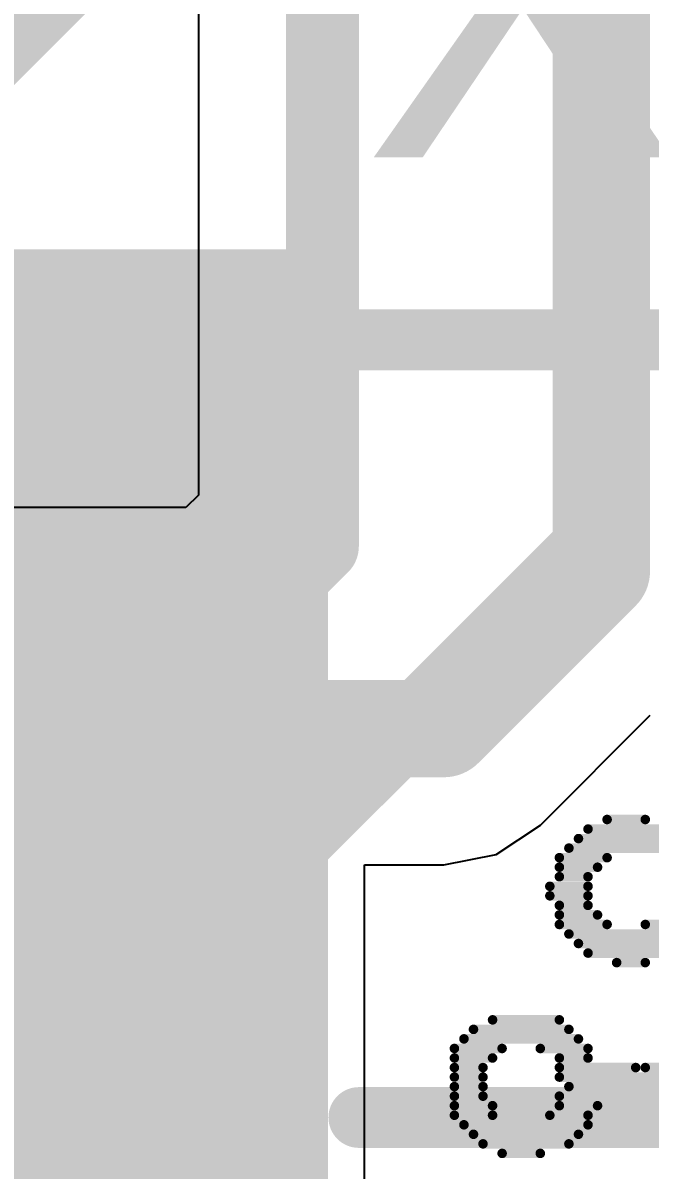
# Model space of a CAD drawing. Header units: inches. Extents: x -8 to 384, y -12 to 64.
# Drawn here: x 10.423 to 11.734, y -0.389 to 2.008 of the extents above; entities that cross this region are included whole.
import ezdxf

# ---------------------------------------------------------------- set-up
doc = ezdxf.new("R2010")
doc.units = ezdxf.units.IN
for name, color, linetype in [('Board_outline', 216, 'Continuous'), ('Bottom Layer', 5, 'Continuous'), ('Bottom Overlay', 54, 'Continuous'), ('Top Layer', 1, 'Continuous'), ('Top Overlay', 2, 'Continuous'), ('Top Paste', 8, 'Continuous'), ('Top Solder', 216, 'Continuous')]:
    doc.layers.add(name, color=color, linetype=linetype)
doc.styles.add('Arial', font='', dxfattribs={"height": 0.2})
doc.styles.get('Arial').set_extended_font_data('Arial')

# ---------------------------------------------------------------- blocks, each defined once
blk = doc.blocks.new('X321532768KGD2SI_42')
at = {"layer": 'Top Layer'}
blk.add_hatch(color=1, dxfattribs=at).paths.add_polyline_path([(0.75, 0.9), (1.75, 0.9), (1.75, -0.9), (0.75, -0.9)])
at = {"layer": 'Top Paste'}
blk.add_hatch(color=8, dxfattribs=at).paths.add_polyline_path([(0.75, 0.9), (1.75, 0.9), (1.75, -0.9), (0.75, -0.9)])
at = {"layer": 'Top Solder'}
blk.add_hatch(color=216, dxfattribs=at).paths.add_polyline_path([(0.6484, 1.0016), (1.8516, 1.0016), (1.8516, -1.0016), (0.6484, -1.0016)])
at = {"layer": 'Top Overlay'}
for points in [[(0.5842, 0.8128, 0.127, 0.127, 0), (-0.5842, 0.8128, 0.127, 0.127, 0)], [(0.5842, -0.8128, 0.127, 0.127, 0), (-0.5842, -0.8128, 0.127, 0.127, 0)]]:
    blk.add_lwpolyline(points, format="xyseb", dxfattribs=at)
for points in [[(0.5524, 0.8128, 0.0635, 0.0635, 1), (0.6159, 0.8128, 0.0635, 0.0635, 1)], [(0.5524, -0.8128, 0.0635, 0.0635, 1), (0.6159, -0.8128, 0.0635, 0.0635, 1)]]:
    blk.add_lwpolyline(points, format="xyseb", close=True, dxfattribs=at)

msp = doc.modelspace()

# ---------------------------------------------------------------- hatches: boundary and pattern name
at = {"layer": 'Top Layer'}
msp.add_hatch(color=1, dxfattribs=at).paths.add_polyline_path([(10.8204, -1.0922), (10.8204, 1.0668), (10.1092, 1.0668), (10.1092, -1.0922)])

# ---------------------------------------------------------------- linework, layer by layer
at = {"layer": 'Board_outline'}
msp.add_lwpolyline([(37.5368, 13.3604, 0.254, 0.254, 1), (-7.4632, 13.3604, 0.254, 0.254, 1)], format="xyseb", close=True, dxfattribs=at)
at = {"layer": 'Bottom Layer'}
for p, q in [((10.79, 4.7752), (10.79, 1.0217)), ((10.79, 1.0217), (10.7639, 0.9956)), ((10.7639, 0.9956), (7.3187, 0.9956))]:
    msp.add_line(p, q, dxfattribs=at)
for points in [[(11.049, 0.9144, 0.1524, 0.1524, 0), (11.049, 4.7752, 0.1524, 0.1524, 0)], [(11.6078, 0.9144, 0.1524, 0.1524, 0), (11.6078, 4.5974, 0.1524, 0.1524, 0)], [(10.8204, 0.127, 0.1524, 0.1524, 0), (11.6078, 0.9144, 0.1524, 0.1524, 0)], [(10.8712, 0.7366, 0.1524, 0.1524, 0), (11.049, 0.9144, 0.1524, 0.1524, 0)], [(6.9088, 0.7366, 0.1524, 0.1524, 0), (10.8712, 0.7366, 0.1524, 0.1524, 0)], [(7.6962, 0.127, 0.1524, 0.1524, 0), (10.8204, 0.127, 0.1524, 0.1524, 0)]]:
    msp.add_lwpolyline(points, format="xyseb", dxfattribs=at)
for points in [[(11.0109, 0.9144, 0.0762, 0.0762, 1), (11.0871, 0.9144, 0.0762, 0.0762, 1)], [(11.0109, 0.9144, 0.0762, 0.0762, 1), (11.0871, 0.9144, 0.0762, 0.0762, 1)], [(11.5697, 0.9144, 0.0762, 0.0762, 1), (11.6459, 0.9144, 0.0762, 0.0762, 1)], [(11.5697, 0.9144, 0.0762, 0.0762, 1), (11.6459, 0.9144, 0.0762, 0.0762, 1)], [(10.8331, 0.7366, 0.0762, 0.0762, 1), (10.9093, 0.7366, 0.0762, 0.0762, 1)], [(10.8331, 0.7366, 0.0762, 0.0762, 1), (10.9093, 0.7366, 0.0762, 0.0762, 1)], [(10.7823, 0.127, 0.0762, 0.0762, 1), (10.8585, 0.127, 0.0762, 0.0762, 1)], [(10.7823, 0.127, 0.0762, 0.0762, 1), (10.8585, 0.127, 0.0762, 0.0762, 1)]]:
    msp.add_lwpolyline(points, format="xyseb", close=True, dxfattribs=at)
at = {"layer": 'Bottom Overlay'}
for points in [[(11.6439, 0.3435, 0.0199, 0.0199, 0), (11.7236, 0.3435, 0.0199, 0.0199, 0)], [(11.5841, 0.3036, 0.0199, 0.0199, 0), (11.8034, 0.3036, 0.0199, 0.0199, 0)], [(11.604, 0.3235, 0.0199, 0.0199, 0), (11.7635, 0.3235, 0.0199, 0.0199, 0)], [(11.5641, 0.2837, 0.0199, 0.0199, 0), (11.8034, 0.2837, 0.0199, 0.0199, 0)], [(11.5442, 0.2637, 0.0199, 0.0199, 0), (11.6439, 0.2637, 0.0199, 0.0199, 0)], [(11.5442, 0.2438, 0.0199, 0.0199, 0), (11.6239, 0.2438, 0.0199, 0.0199, 0)], [(11.5442, 0.2239, 0.0199, 0.0199, 0), (11.604, 0.2239, 0.0199, 0.0199, 0)], [(11.5242, 0.2039, 0.0199, 0.0199, 0), (11.604, 0.2039, 0.0199, 0.0199, 0)], [(11.5242, 0.184, 0.0199, 0.0199, 0), (11.604, 0.184, 0.0199, 0.0199, 0)], [(11.5442, 0.164, 0.0199, 0.0199, 0), (11.604, 0.164, 0.0199, 0.0199, 0)], [(11.5442, 0.1441, 0.0199, 0.0199, 0), (11.6239, 0.1441, 0.0199, 0.0199, 0)], [(11.5442, 0.1241, 0.0199, 0.0199, 0), (11.6439, 0.1241, 0.0199, 0.0199, 0)], [(11.7236, 0.1241, 0.0199, 0.0199, 0), (11.8233, 0.1241, 0.0199, 0.0199, 0)], [(11.5641, 0.1042, 0.0199, 0.0199, 0), (11.8034, 0.1042, 0.0199, 0.0199, 0)], [(11.5841, 0.0843, 0.0199, 0.0199, 0), (11.8034, 0.0843, 0.0199, 0.0199, 0)], [(11.604, 0.0643, 0.0199, 0.0199, 0), (11.7635, 0.0643, 0.0199, 0.0199, 0)], [(11.6638, 0.0444, 0.0199, 0.0199, 0), (11.7236, 0.0444, 0.0199, 0.0199, 0)], [(11.4046, -0.0753, 0.0199, 0.0199, 0), (11.5442, -0.0753, 0.0199, 0.0199, 0)], [(11.3647, -0.0952, 0.0199, 0.0199, 0), (11.5641, -0.0952, 0.0199, 0.0199, 0)], [(11.3448, -0.1151, 0.0199, 0.0199, 0), (11.5841, -0.1151, 0.0199, 0.0199, 0)], [(11.3248, -0.1351, 0.0199, 0.0199, 0), (11.4245, -0.1351, 0.0199, 0.0199, 0)], [(11.5043, -0.1351, 0.0199, 0.0199, 0), (11.604, -0.1351, 0.0199, 0.0199, 0)], [(11.3248, -0.155, 0.0199, 0.0199, 0), (11.4046, -0.155, 0.0199, 0.0199, 0)], [(11.3248, -0.175, 0.0199, 0.0199, 0), (11.3847, -0.175, 0.0199, 0.0199, 0)], [(11.5442, -0.155, 0.0199, 0.0199, 0), (11.604, -0.155, 0.0199, 0.0199, 0)], [(11.5442, -0.175, 0.0199, 0.0199, 0), (11.7037, -0.175, 0.0199, 0.0199, 0)], [(11.7236, -0.175, 0.0199, 0.0199, 0), (13.598, -0.175, 0.0199, 0.0199, 0)], [(11.3248, -0.1949, 0.0199, 0.0199, 0), (11.3847, -0.1949, 0.0199, 0.0199, 0)], [(11.5442, -0.1949, 0.0199, 0.0199, 0), (13.598, -0.1949, 0.0199, 0.0199, 0)], [(11.3248, -0.2148, 0.0199, 0.0199, 0), (11.3847, -0.2148, 0.0199, 0.0199, 0)], [(11.5641, -0.2148, 0.0199, 0.0199, 0), (13.598, -0.2148, 0.0199, 0.0199, 0)], [(11.3248, -0.2348, 0.0199, 0.0199, 0), (11.3847, -0.2348, 0.0199, 0.0199, 0)], [(11.5442, -0.2348, 0.0199, 0.0199, 0), (13.598, -0.2348, 0.0199, 0.0199, 0)], [(11.3248, -0.2547, 0.0199, 0.0199, 0), (11.4046, -0.2547, 0.0199, 0.0199, 0)], [(11.5442, -0.2547, 0.0199, 0.0199, 0), (11.6239, -0.2547, 0.0199, 0.0199, 0)], [(11.3248, -0.2747, 0.0199, 0.0199, 0), (11.4046, -0.2747, 0.0199, 0.0199, 0)], [(11.3448, -0.2946, 0.0199, 0.0199, 0), (11.604, -0.2946, 0.0199, 0.0199, 0)], [(11.5242, -0.2747, 0.0199, 0.0199, 0), (11.604, -0.2747, 0.0199, 0.0199, 0)], [(11.3647, -0.3145, 0.0199, 0.0199, 0), (11.5841, -0.3145, 0.0199, 0.0199, 0)], [(11.3847, -0.3345, 0.0199, 0.0199, 0), (11.5641, -0.3345, 0.0199, 0.0199, 0)], [(11.4245, -0.3544, 0.0199, 0.0199, 0), (11.5043, -0.3544, 0.0199, 0.0199, 0)]]:
    msp.add_lwpolyline(points, format="xyseb", dxfattribs=at)
for points in [[(11.6389, 0.3435, 0.00997, 0.00997, 1), (11.6489, 0.3435, 0.00997, 0.00997, 1)], [(11.7187, 0.3435, 0.00997, 0.00997, 1), (11.7286, 0.3435, 0.00997, 0.00997, 1)], [(11.5791, 0.3036, 0.00997, 0.00997, 1), (11.589, 0.3036, 0.00997, 0.00997, 1)], [(11.599, 0.3235, 0.00997, 0.00997, 1), (11.609, 0.3235, 0.00997, 0.00997, 1)], [(11.5591, 0.2837, 0.00997, 0.00997, 1), (11.5691, 0.2837, 0.00997, 0.00997, 1)], [(11.5392, 0.2637, 0.00997, 0.00997, 1), (11.5492, 0.2637, 0.00997, 0.00997, 1)], [(11.6389, 0.2637, 0.00997, 0.00997, 1), (11.6489, 0.2637, 0.00997, 0.00997, 1)], [(11.5392, 0.2438, 0.00997, 0.00997, 1), (11.5492, 0.2438, 0.00997, 0.00997, 1)], [(11.619, 0.2438, 0.00997, 0.00997, 1), (11.6289, 0.2438, 0.00997, 0.00997, 1)], [(11.5392, 0.2239, 0.00997, 0.00997, 1), (11.5492, 0.2239, 0.00997, 0.00997, 1)], [(11.599, 0.2239, 0.00997, 0.00997, 1), (11.609, 0.2239, 0.00997, 0.00997, 1)], [(11.5193, 0.2039, 0.00997, 0.00997, 1), (11.5292, 0.2039, 0.00997, 0.00997, 1)], [(11.5193, 0.184, 0.00997, 0.00997, 1), (11.5292, 0.184, 0.00997, 0.00997, 1)], [(11.599, 0.2039, 0.00997, 0.00997, 1), (11.609, 0.2039, 0.00997, 0.00997, 1)], [(11.599, 0.184, 0.00997, 0.00997, 1), (11.609, 0.184, 0.00997, 0.00997, 1)], [(11.5392, 0.164, 0.00997, 0.00997, 1), (11.5492, 0.164, 0.00997, 0.00997, 1)], [(11.599, 0.164, 0.00997, 0.00997, 1), (11.609, 0.164, 0.00997, 0.00997, 1)], [(11.5392, 0.1441, 0.00997, 0.00997, 1), (11.5492, 0.1441, 0.00997, 0.00997, 1)], [(11.619, 0.1441, 0.00997, 0.00997, 1), (11.6289, 0.1441, 0.00997, 0.00997, 1)], [(11.5392, 0.1241, 0.00997, 0.00997, 1), (11.5492, 0.1241, 0.00997, 0.00997, 1)], [(11.6389, 0.1241, 0.00997, 0.00997, 1), (11.6489, 0.1241, 0.00997, 0.00997, 1)], [(11.7187, 0.1241, 0.00997, 0.00997, 1), (11.7286, 0.1241, 0.00997, 0.00997, 1)], [(11.5591, 0.1042, 0.00997, 0.00997, 1), (11.5691, 0.1042, 0.00997, 0.00997, 1)], [(11.5791, 0.0843, 0.00997, 0.00997, 1), (11.589, 0.0843, 0.00997, 0.00997, 1)], [(11.599, 0.0643, 0.00997, 0.00997, 1), (11.609, 0.0643, 0.00997, 0.00997, 1)], [(11.6588, 0.0444, 0.00997, 0.00997, 1), (11.6688, 0.0444, 0.00997, 0.00997, 1)], [(11.7187, 0.0444, 0.00997, 0.00997, 1), (11.7286, 0.0444, 0.00997, 0.00997, 1)], [(11.3996, -0.0753, 0.00997, 0.00997, 1), (11.4096, -0.0753, 0.00997, 0.00997, 1)], [(11.5392, -0.0753, 0.00997, 0.00997, 1), (11.5492, -0.0753, 0.00997, 0.00997, 1)], [(11.3597, -0.0952, 0.00997, 0.00997, 1), (11.3697, -0.0952, 0.00997, 0.00997, 1)], [(11.5591, -0.0952, 0.00997, 0.00997, 1), (11.5691, -0.0952, 0.00997, 0.00997, 1)], [(11.3398, -0.1151, 0.00997, 0.00997, 1), (11.3498, -0.1151, 0.00997, 0.00997, 1)], [(11.5791, -0.1151, 0.00997, 0.00997, 1), (11.589, -0.1151, 0.00997, 0.00997, 1)], [(11.3199, -0.1351, 0.00997, 0.00997, 1), (11.3298, -0.1351, 0.00997, 0.00997, 1)], [(11.4196, -0.1351, 0.00997, 0.00997, 1), (11.4295, -0.1351, 0.00997, 0.00997, 1)], [(11.4993, -0.1351, 0.00997, 0.00997, 1), (11.5093, -0.1351, 0.00997, 0.00997, 1)], [(11.599, -0.1351, 0.00997, 0.00997, 1), (11.609, -0.1351, 0.00997, 0.00997, 1)], [(11.3199, -0.155, 0.00997, 0.00997, 1), (11.3298, -0.155, 0.00997, 0.00997, 1)], [(11.3199, -0.175, 0.00997, 0.00997, 1), (11.3298, -0.175, 0.00997, 0.00997, 1)], [(11.3797, -0.175, 0.00997, 0.00997, 1), (11.3896, -0.175, 0.00997, 0.00997, 1)], [(11.3996, -0.155, 0.00997, 0.00997, 1), (11.4096, -0.155, 0.00997, 0.00997, 1)], [(11.5392, -0.155, 0.00997, 0.00997, 1), (11.5492, -0.155, 0.00997, 0.00997, 1)], [(11.5392, -0.175, 0.00997, 0.00997, 1), (11.5492, -0.175, 0.00997, 0.00997, 1)], [(11.599, -0.155, 0.00997, 0.00997, 1), (11.609, -0.155, 0.00997, 0.00997, 1)], [(11.6987, -0.175, 0.00997, 0.00997, 1), (11.7087, -0.175, 0.00997, 0.00997, 1)], [(11.7187, -0.175, 0.00997, 0.00997, 1), (11.7286, -0.175, 0.00997, 0.00997, 1)], [(11.3199, -0.1949, 0.00997, 0.00997, 1), (11.3298, -0.1949, 0.00997, 0.00997, 1)], [(11.3797, -0.1949, 0.00997, 0.00997, 1), (11.3896, -0.1949, 0.00997, 0.00997, 1)], [(11.5392, -0.1949, 0.00997, 0.00997, 1), (11.5492, -0.1949, 0.00997, 0.00997, 1)], [(11.3199, -0.2148, 0.00997, 0.00997, 1), (11.3298, -0.2148, 0.00997, 0.00997, 1)], [(11.3797, -0.2148, 0.00997, 0.00997, 1), (11.3896, -0.2148, 0.00997, 0.00997, 1)], [(11.5591, -0.2148, 0.00997, 0.00997, 1), (11.5691, -0.2148, 0.00997, 0.00997, 1)], [(11.3199, -0.2348, 0.00997, 0.00997, 1), (11.3298, -0.2348, 0.00997, 0.00997, 1)], [(11.3797, -0.2348, 0.00997, 0.00997, 1), (11.3896, -0.2348, 0.00997, 0.00997, 1)], [(11.5392, -0.2348, 0.00997, 0.00997, 1), (11.5492, -0.2348, 0.00997, 0.00997, 1)], [(11.3199, -0.2547, 0.00997, 0.00997, 1), (11.3298, -0.2547, 0.00997, 0.00997, 1)], [(11.3996, -0.2547, 0.00997, 0.00997, 1), (11.4096, -0.2547, 0.00997, 0.00997, 1)], [(11.5392, -0.2547, 0.00997, 0.00997, 1), (11.5492, -0.2547, 0.00997, 0.00997, 1)], [(11.619, -0.2547, 0.00997, 0.00997, 1), (11.6289, -0.2547, 0.00997, 0.00997, 1)], [(11.3199, -0.2747, 0.00997, 0.00997, 1), (11.3298, -0.2747, 0.00997, 0.00997, 1)], [(11.3398, -0.2946, 0.00997, 0.00997, 1), (11.3498, -0.2946, 0.00997, 0.00997, 1)], [(11.3996, -0.2747, 0.00997, 0.00997, 1), (11.4096, -0.2747, 0.00997, 0.00997, 1)], [(11.5193, -0.2747, 0.00997, 0.00997, 1), (11.5292, -0.2747, 0.00997, 0.00997, 1)], [(11.599, -0.2747, 0.00997, 0.00997, 1), (11.609, -0.2747, 0.00997, 0.00997, 1)], [(11.599, -0.2946, 0.00997, 0.00997, 1), (11.609, -0.2946, 0.00997, 0.00997, 1)], [(11.3597, -0.3145, 0.00997, 0.00997, 1), (11.3697, -0.3145, 0.00997, 0.00997, 1)], [(11.5791, -0.3145, 0.00997, 0.00997, 1), (11.589, -0.3145, 0.00997, 0.00997, 1)], [(11.3797, -0.3345, 0.00997, 0.00997, 1), (11.3896, -0.3345, 0.00997, 0.00997, 1)], [(11.5591, -0.3345, 0.00997, 0.00997, 1), (11.5691, -0.3345, 0.00997, 0.00997, 1)], [(11.4196, -0.3544, 0.00997, 0.00997, 1), (11.4295, -0.3544, 0.00997, 0.00997, 1)], [(11.4993, -0.3544, 0.00997, 0.00997, 1), (11.5093, -0.3544, 0.00997, 0.00997, 1)]]:
    msp.add_lwpolyline(points, format="xyseb", close=True, dxfattribs=at)
at = {"layer": 'Top Layer'}
for p, q in [((11.5044, 0.332), (11.7341, 0.5616)), ((11.412, 0.2702), (11.5044, 0.332)), ((11.303, 0.2485), (11.412, 0.2702)), ((11.1372, -0.5444), (11.1372, 0.2485)), ((11.1372, 0.2485), (11.303, 0.2485)), ((11.303, 0.2485), (11.303, 0.2485))]:
    msp.add_line(p, q, dxfattribs=at)
for points in [[(11.632, 0.8624, 0.2032, 0.2032, 0), (11.632, 3.6518, 0.2032, 0.2032, 0)], [(10.3237, 1.905, 0.1524, 0.1524, 0), (11.132, 2.7133, 0.1524, 0.1524, 0)], [(11.303, 0.5334, 0.2032, 0.2032, 0), (11.632, 0.8624, 0.2032, 0.2032, 0)], [(10.4594, 0.5334, 0.2032, 0.2032, 0), (11.303, 0.5334, 0.2032, 0.2032, 0)]]:
    msp.add_lwpolyline(points, format="xyseb", dxfattribs=at)
for points in [[(11.5812, 0.8624, 0.1016, 0.1016, 1), (11.6828, 0.8624, 0.1016, 0.1016, 1)], [(11.5812, 0.8624, 0.1016, 0.1016, 1), (11.6828, 0.8624, 0.1016, 0.1016, 1)], [(10.4086, 0.5334, 0.1016, 0.1016, 1), (10.5102, 0.5334, 0.1016, 0.1016, 1)], [(11.2522, 0.5334, 0.1016, 0.1016, 1), (11.3538, 0.5334, 0.1016, 0.1016, 1)], [(11.2522, 0.5334, 0.1016, 0.1016, 1), (11.3538, 0.5334, 0.1016, 0.1016, 1)]]:
    msp.add_lwpolyline(points, format="xyseb", close=True, dxfattribs=at)

# ---------------------------------------------------------------- block references
at = {"rotation": 180}
msp.add_blockref('X321532768KGD2SI_42', (11.7094, 0.5334), dxfattribs=at)

# ---------------------------------------------------------------- texts
at = {"layer": 'Top Overlay', "style": 'Arial'}
msp.add_text('X1', height=0.7112, dxfattribs=at).set_placement((11.1338, 1.7273))

doc.saveas('drawing.dxf')
